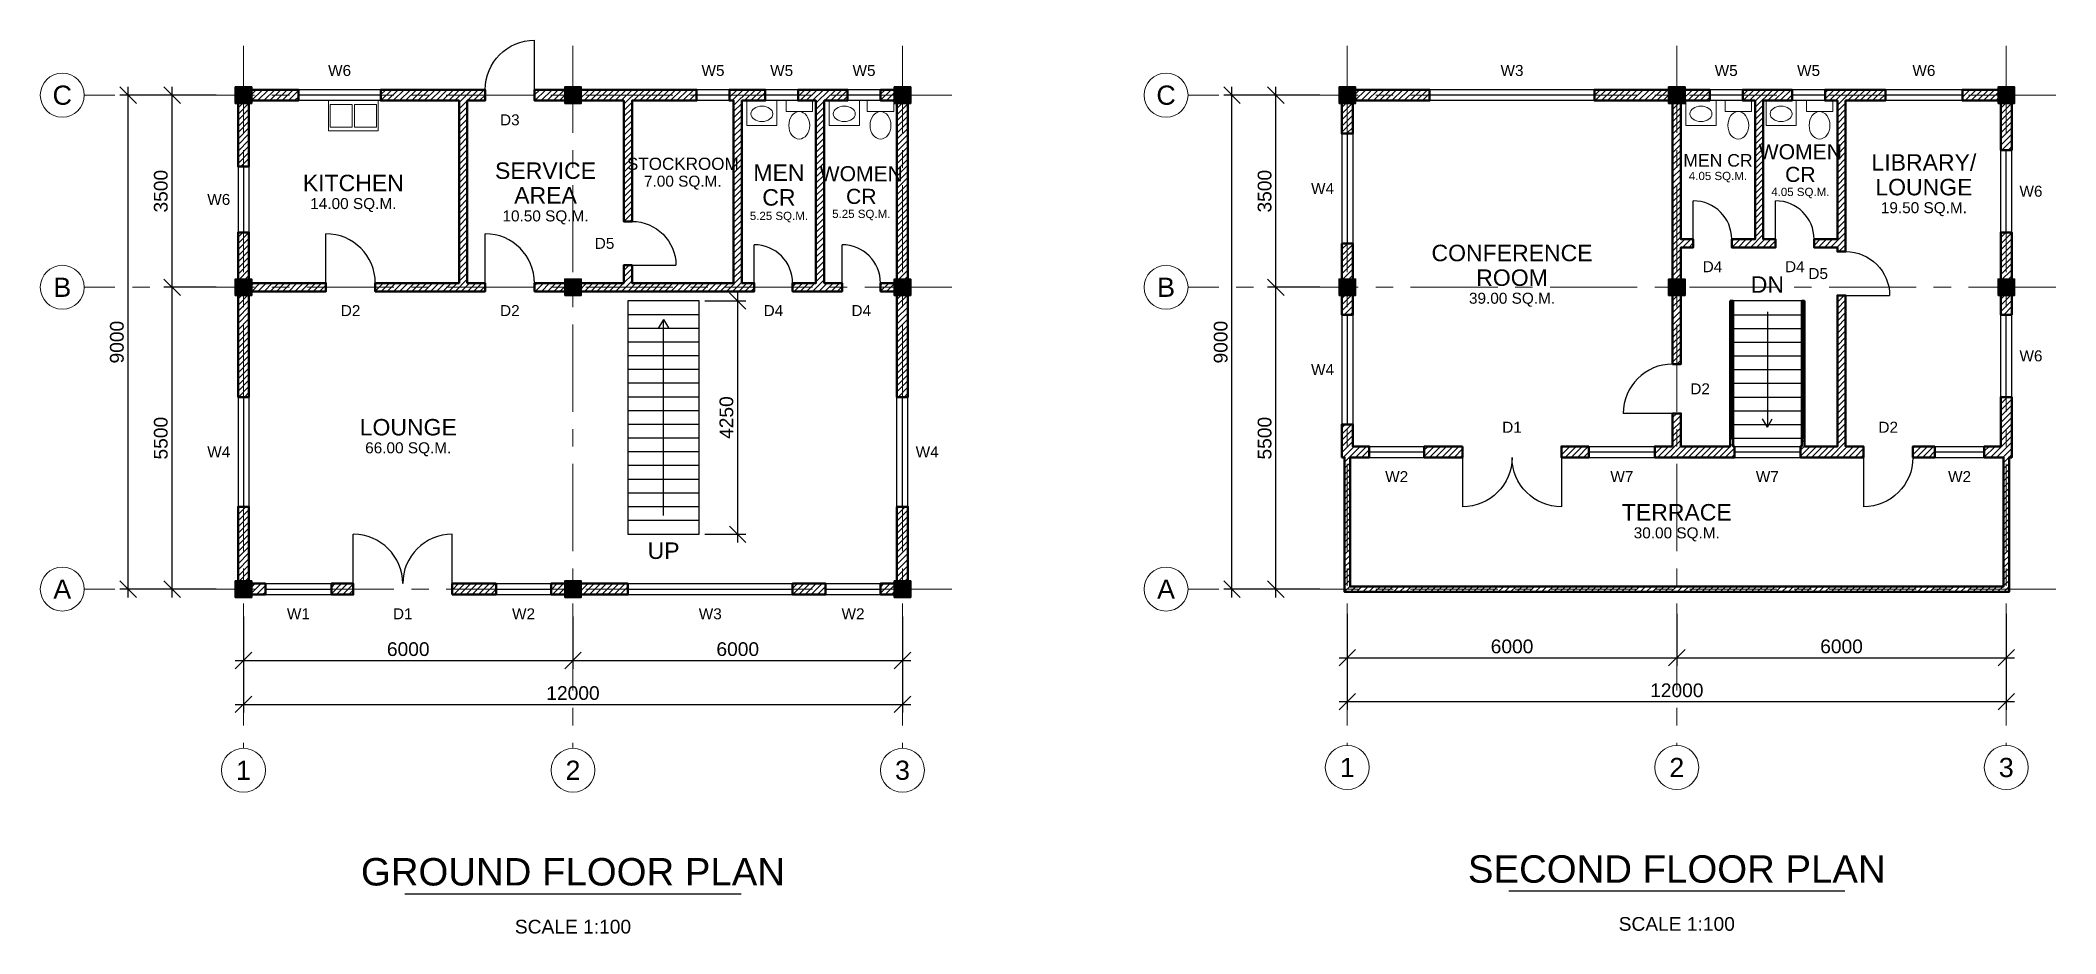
# Model space of a CAD drawing. Header units: millimetres. Extents: x -3700 to 33000, y -6279 to 10000.
import ezdxf
from ezdxf.enums import TextEntityAlignment as Align

# ---------------------------------------------------------------- set-up
doc = ezdxf.new("R2010")
doc.units = ezdxf.units.MM
doc.linetypes.add('CENTER', pattern=[5.08, 3.175, -0.635, 0.635, -0.635])
for name, color, linetype, lineweight in [('A-ANNO-DIMS', 3, 'Continuous', 18), ('A-ANNO-SYMB', 2, 'Continuous', 18), ('A-ANNO-TEXT', 7, 'Continuous', 25), ('A-AREA-IDEN', 2, 'Continuous', 25), ('A-COLS', 7, 'Continuous', 35), ('A-DOOR', 3, 'Continuous', 25), ('A-FLOR-FIXT', 4, 'Continuous', 18), ('A-FLOR-STRS', 6, 'Continuous', 25), ('A-GLAZ', 5, 'Continuous', 25), ('A-GRID', 1, 'CENTER', 13), ('A-GRID-IDEN', 1, 'Continuous', 18), ('A-WALL', 7, 'Continuous', 50), ('A-WALL-PATT', 8, 'Continuous', 9)]:
    doc.layers.add(name, color=color, linetype=linetype, lineweight=lineweight)
doc.styles.add('PLAN', font='arial.ttf')
doc.dimstyles.new('PLAN-100', dxfattribs={"dimscale": 100, "dimtxt": 2.5, "dimasz": 2.5, "dimexe": 1.5, "dimexo": 1, "dimgap": 0.8, "dimtad": 1, "dimdec": 0, "dimzin": 0, "dimdsep": 46, "dimtxsty": 'PLAN', "dimtsz": 1.5, "dimcen": 2.5, "dimdle": 1.5, "dimazin": 3, "dimtfac": 1, "dimtmove": 0, "dimatfit": 3})

# ---------------------------------------------------------------- blocks, each defined once
blk = doc.blocks.new('WINDOW')
for p, q in [((0, 0.5), (1, 0.5)), ((0, -0.5), (0, 0.5)), ((1, -0.5), (1, 0.5)), ((0, 0), (1, 0)), ((0, -0.5), (1, -0.5))]:
    blk.add_line(p, q)
blk = doc.blocks.new('DOOR-2L')
for p, q in [((0, 0), (0, 0.5)), ((1, 0), (1, 0.5))]:
    blk.add_line(p, q)
for centre, start, end in [((0, 0), 0, 90), ((1, 0), 90, 180)]:
    blk.add_arc(centre, 0.5, start, end)
blk = doc.blocks.new('DOOR-1L')
blk.add_line((0, 0), (0, 1))
blk.add_arc((0, 0), 1, 0, 90)
blk = doc.blocks.new('FIX-KSINK')
for points in [[(-450, 0), (450, 0), (450, 550), (-450, 550)], [(-420, 70), (-20, 70), (-20, 480), (-420, 480)], [(20, 70), (420, 70), (420, 480), (20, 480)]]:
    blk.add_lwpolyline(points, close=True)
blk = doc.blocks.new('FIX-LAV')
blk.add_lwpolyline([(-275, 0), (275, 0), (275, 450), (-275, 450)], close=True)
blk.add_ellipse((0, 240), major_axis=(200, 0), ratio=0.7)
blk = doc.blocks.new('FIX-WC')
blk.add_lwpolyline([(-240, 0), (240, 0), (240, 200), (-240, 200)], close=True)
blk.add_ellipse((0, 450), major_axis=(0, 250), ratio=0.76)

msp = doc.modelspace()

# ---------------------------------------------------------------- hatches: boundary and pattern name
at = {"layer": 'A-COLS'}
h = msp.add_hatch(color=256, dxfattribs=at)
h.dxf.hatch_style = 1
h.paths.add_polyline_path([(-150, 8850), (150, 8850), (150, 9150), (-150, 9150)])
h = msp.add_hatch(color=256, dxfattribs=at)
h.dxf.hatch_style = 1
h.paths.add_polyline_path([(5850, 8850), (6150, 8850), (6150, 9150), (5850, 9150)])
h = msp.add_hatch(color=256, dxfattribs=at)
h.dxf.hatch_style = 1
h.paths.add_polyline_path([(11850, 8850), (12150, 8850), (12150, 9150), (11850, 9150)])
h = msp.add_hatch(color=256, dxfattribs=at)
h.dxf.hatch_style = 1
h.paths.add_polyline_path([(19950, 8850), (20250, 8850), (20250, 9150), (19950, 9150)])
h = msp.add_hatch(color=256, dxfattribs=at)
h.dxf.hatch_style = 1
h.paths.add_polyline_path([(25950, 8850), (26250, 8850), (26250, 9150), (25950, 9150)])
h = msp.add_hatch(color=256, dxfattribs=at)
h.dxf.hatch_style = 1
h.paths.add_polyline_path([(31950, 8850), (32250, 8850), (32250, 9150), (31950, 9150)])
h = msp.add_hatch(color=256, dxfattribs=at)
h.dxf.hatch_style = 1
h.paths.add_polyline_path([(-150, 5350), (150, 5350), (150, 5650), (-150, 5650)])
h = msp.add_hatch(color=256, dxfattribs=at)
h.dxf.hatch_style = 1
h.paths.add_polyline_path([(5850, 5350), (6150, 5350), (6150, 5650), (5850, 5650)])
h = msp.add_hatch(color=256, dxfattribs=at)
h.dxf.hatch_style = 1
h.paths.add_polyline_path([(11850, 5350), (12150, 5350), (12150, 5650), (11850, 5650)])
h = msp.add_hatch(color=256, dxfattribs=at)
h.dxf.hatch_style = 1
h.paths.add_polyline_path([(19950, 5350), (20250, 5350), (20250, 5650), (19950, 5650)])
h = msp.add_hatch(color=256, dxfattribs=at)
h.dxf.hatch_style = 1
h.paths.add_polyline_path([(25950, 5350), (26250, 5350), (26250, 5650), (25950, 5650)])
h = msp.add_hatch(color=256, dxfattribs=at)
h.dxf.hatch_style = 1
h.paths.add_polyline_path([(31950, 5350), (32250, 5350), (32250, 5650), (31950, 5650)])
h = msp.add_hatch(color=256, dxfattribs=at)
h.dxf.hatch_style = 1
h.paths.add_polyline_path([(-150, -150), (150, -150), (150, 150), (-150, 150)])
h = msp.add_hatch(color=256, dxfattribs=at)
h.dxf.hatch_style = 1
h.paths.add_polyline_path([(5850, -150), (6150, -150), (6150, 150), (5850, 150)])
h = msp.add_hatch(color=256, dxfattribs=at)
h.dxf.hatch_style = 1
h.paths.add_polyline_path([(11850, -150), (12150, -150), (12150, 150), (11850, 150)])
at = {"layer": 'A-WALL-PATT'}
h = msp.add_hatch(dxfattribs=at)
h.set_pattern_fill('ANSI31', color=256, scale=25, style=0)
h.paths.add_polyline_path([(-100, 8900), (-100, 9100), (100, 9100), (1000, 9100), (1000, 8900), (100, 8900), (100, 7700), (-100, 7700)])
h = msp.add_hatch(dxfattribs=at)
h.set_pattern_fill('ANSI31', color=256, scale=25, style=0)
h.paths.add_polyline_path([(3925, 9100), (4075, 9100), (4400, 9100), (4400, 8900), (4075, 8900), (4075, 5575), (4400, 5575), (4400, 5425), (4075, 5425), (3925, 5425), (2400, 5425), (2400, 5575), (3925, 5575), (3925, 8900), (2500, 8900), (2500, 9100)])
h = msp.add_hatch(dxfattribs=at)
h.set_pattern_fill('ANSI31', color=256, scale=25, style=0)
h.paths.add_polyline_path([(6925, 9100), (7075, 9100), (8250, 9100), (8250, 8900), (7075, 8900), (7075, 6700), (6925, 6700), (6925, 8900), (5300, 8900), (5300, 9100)])
h = msp.add_hatch(dxfattribs=at)
h.set_pattern_fill('ANSI31', color=256, scale=25, style=0)
h.paths.add_polyline_path([(8925, 9100), (9075, 9100), (9500, 9100), (9500, 8900), (9075, 8900), (9075, 5575), (9300, 5575), (9300, 5425), (9075, 5425), (8925, 5425), (7075, 5425), (6925, 5425), (5300, 5425), (5300, 5575), (6925, 5575), (6925, 5900), (7075, 5900), (7075, 5575), (8925, 5575), (8925, 8900), (8850, 8900), (8850, 9100)])
h = msp.add_hatch(dxfattribs=at)
h.set_pattern_fill('ANSI31', color=256, scale=25, style=0)
h.paths.add_polyline_path([(10425, 9100), (10575, 9100), (11000, 9100), (11000, 8900), (10575, 8900), (10575, 5575), (10900, 5575), (10900, 5425), (10575, 5425), (10425, 5425), (10000, 5425), (10000, 5575), (10425, 5575), (10425, 8900), (10100, 8900), (10100, 9100)])
h = msp.add_hatch(dxfattribs=at)
h.set_pattern_fill('ANSI31', color=256, scale=25, style=0)
h.paths.add_polyline_path([(11900, 9100), (12100, 9100), (12100, 8900), (12100, 5575), (12100, 5425), (12100, 3500), (11900, 3500), (11900, 5425), (11600, 5425), (11600, 5575), (11900, 5575), (11900, 8900), (11600, 8900), (11600, 9100)])
h = msp.add_hatch(dxfattribs=at)
h.set_pattern_fill('ANSI31', color=256, scale=25, style=0)
h.paths.add_polyline_path([(20000, 8900), (20000, 9100), (20200, 9100), (21600, 9100), (21600, 8900), (20200, 8900), (20200, 8300), (20000, 8300)])
h = msp.add_hatch(dxfattribs=at)
h.set_pattern_fill('ANSI31', color=256, scale=25, style=0)
h.paths.add_polyline_path([(26025, 9100), (26175, 9100), (26700, 9100), (26700, 8900), (26175, 8900), (26175, 6375), (26400, 6375), (26400, 6225), (26175, 6225), (26175, 4100), (26025, 4100), (26025, 6225), (26025, 6375), (26025, 8900), (24600, 8900), (24600, 9100)])
h = msp.add_hatch(dxfattribs=at)
h.set_pattern_fill('ANSI31', color=256, scale=25, style=0)
h.paths.add_polyline_path([(27525, 9100), (27675, 9100), (28200, 9100), (28200, 8900), (27675, 8900), (27675, 6375), (27900, 6375), (27900, 6225), (27675, 6225), (27525, 6225), (27100, 6225), (27100, 6375), (27525, 6375), (27525, 8900), (27300, 8900), (27300, 9100)])
h = msp.add_hatch(dxfattribs=at)
h.set_pattern_fill('ANSI31', color=256, scale=25, style=0)
h.paths.add_polyline_path([(29025, 9100), (29175, 9100), (29900, 9100), (29900, 8900), (29175, 8900), (29175, 6375), (29175, 6225), (29175, 6150), (29025, 6150), (29025, 6225), (28600, 6225), (28600, 6375), (29025, 6375), (29025, 8900), (28800, 8900), (28800, 9100)])
h = msp.add_hatch(dxfattribs=at)
h.set_pattern_fill('ANSI31', color=256, scale=25, style=0)
h.paths.add_polyline_path([(32000, 9100), (32200, 9100), (32200, 8900), (32200, 8000), (32000, 8000), (32000, 8900), (31300, 8900), (31300, 9100)])
h = msp.add_hatch(dxfattribs=at)
h.set_pattern_fill('ANSI31', color=256, scale=25, style=0)
h.paths.add_polyline_path([(-100, 5575), (-100, 6500), (100, 6500), (100, 5575), (1500, 5575), (1500, 5425), (100, 5425), (100, 3500), (-100, 3500), (-100, 5425)])
h = msp.add_hatch(dxfattribs=at)
h.set_pattern_fill('ANSI31', color=256, scale=25, style=0)
h.paths.add_polyline_path([(20000, 6300), (20200, 6300), (20200, 5000), (20000, 5000)])
h = msp.add_hatch(dxfattribs=at)
h.set_pattern_fill('ANSI31', color=256, scale=25, style=0)
h.paths.add_polyline_path([(32200, 5000), (32000, 5000), (32000, 6500), (32200, 6500)])
h = msp.add_hatch(dxfattribs=at)
h.set_pattern_fill('ANSI31', color=256, scale=25, style=0)
h.paths.add_polyline_path([(26025, 2600), (26025, 3200), (26175, 3200), (26175, 2600), (27075, 2600), (27075, 5250), (27125, 5250), (27125, 2600), (27150, 2600), (27150, 2400), (27125, 2400), (27075, 2400), (26175, 2400), (26025, 2400), (25700, 2400), (25700, 2600)])
h = msp.add_hatch(dxfattribs=at)
h.set_pattern_fill('ANSI31', color=256, scale=25, style=0)
h.paths.add_polyline_path([(28375, 2600), (28375, 5250), (28425, 5250), (28425, 2600), (29025, 2600), (29025, 5350), (29175, 5350), (29175, 2600), (29500, 2600), (29500, 2400), (29175, 2400), (29025, 2400), (28425, 2400), (28375, 2400), (28350, 2400), (28350, 2600)])
h = msp.add_hatch(dxfattribs=at)
h.set_pattern_fill('ANSI31', color=256, scale=25, style=0)
h.paths.add_polyline_path([(20000, 2400), (20000, 2600), (20000, 3000), (20200, 3000), (20200, 2600), (20500, 2600), (20500, 2400), (20200, 2400), (20150, 2400), (20150, 50), (32050, 50), (32050, 2400), (32000, 2400), (31700, 2400), (31700, 2600), (32000, 2600), (32000, 3500), (32200, 3500), (32200, 2600), (32200, 2400), (32150, 2400), (32150, 50), (32150, -50), (32050, -50), (20150, -50), (20050, -50), (20050, 50), (20050, 2400)])
h = msp.add_hatch(dxfattribs=at)
h.set_pattern_fill('ANSI31', color=256, scale=25, style=0)
h.paths.add_polyline_path([(22200, 2600), (22200, 2400), (21500, 2400), (21500, 2600)])
h = msp.add_hatch(dxfattribs=at)
h.set_pattern_fill('ANSI31', color=256, scale=25, style=0)
h.paths.add_polyline_path([(24500, 2600), (24500, 2400), (24000, 2400), (24000, 2600)])
h = msp.add_hatch(dxfattribs=at)
h.set_pattern_fill('ANSI31', color=256, scale=25, style=0)
h.paths.add_polyline_path([(30800, 2600), (30800, 2400), (30400, 2400), (30400, 2600)])
h = msp.add_hatch(dxfattribs=at)
h.set_pattern_fill('ANSI31', color=256, scale=25, style=0)
h.paths.add_polyline_path([(100, -100), (-100, -100), (-100, 100), (-100, 1500), (100, 1500), (100, 100), (400, 100), (400, -100)])
h = msp.add_hatch(dxfattribs=at)
h.set_pattern_fill('ANSI31', color=256, scale=25, style=0)
h.paths.add_polyline_path([(12100, 100), (12100, -100), (11900, -100), (11600, -100), (11600, 100), (11900, 100), (11900, 1500), (12100, 1500)])
h = msp.add_hatch(dxfattribs=at)
h.set_pattern_fill('ANSI31', color=256, scale=25, style=0)
h.paths.add_polyline_path([(1600, -100), (1600, 100), (2000, 100), (2000, -100)])
h = msp.add_hatch(dxfattribs=at)
h.set_pattern_fill('ANSI31', color=256, scale=25, style=0)
h.paths.add_polyline_path([(3800, -100), (3800, 100), (4600, 100), (4600, -100)])
h = msp.add_hatch(dxfattribs=at)
h.set_pattern_fill('ANSI31', color=256, scale=25, style=0)
h.paths.add_polyline_path([(5600, -100), (5600, 100), (7000, 100), (7000, -100)])
h = msp.add_hatch(dxfattribs=at)
h.set_pattern_fill('ANSI31', color=256, scale=25, style=0)
h.paths.add_polyline_path([(10000, -100), (10000, 100), (10600, 100), (10600, -100)])

# ---------------------------------------------------------------- linework, layer by layer
at = {"layer": 'A-ANNO-TEXT'}
for p, q in [((23040, -5500), (29160, -5500)), ((2940, -5550), (9060, -5550))]:
    msp.add_line(p, q, dxfattribs=at)
at = {"layer": 'A-COLS'}
for points in [[(-150, 8850), (150, 8850), (150, 9150), (-150, 9150)], [(5850, 8850), (6150, 8850), (6150, 9150), (5850, 9150)], [(11850, 8850), (12150, 8850), (12150, 9150), (11850, 9150)], [(19950, 8850), (20250, 8850), (20250, 9150), (19950, 9150)], [(25950, 8850), (26250, 8850), (26250, 9150), (25950, 9150)], [(31950, 8850), (32250, 8850), (32250, 9150), (31950, 9150)], [(-150, 5350), (150, 5350), (150, 5650), (-150, 5650)], [(5850, 5350), (6150, 5350), (6150, 5650), (5850, 5650)], [(11850, 5350), (12150, 5350), (12150, 5650), (11850, 5650)], [(19950, 5350), (20250, 5350), (20250, 5650), (19950, 5650)], [(25950, 5350), (26250, 5350), (26250, 5650), (25950, 5650)], [(31950, 5350), (32250, 5350), (32250, 5650), (31950, 5650)], [(-150, -150), (150, -150), (150, 150), (-150, 150)], [(5850, -150), (6150, -150), (6150, 150), (5850, 150)], [(11850, -150), (12150, -150), (12150, 150), (11850, 150)]]:
    msp.add_lwpolyline(points, close=True, dxfattribs=at)
at = {"layer": 'A-FLOR-STRS'}
for p, q in [((8300, 5000), (7000, 5000)), ((7650, 4910), (7560, 4760)), ((7650, 4910), (7740, 4760)), ((27100, 5000), (28400, 5000)), ((8300, 4750), (7000, 4750)), ((8300, 4500), (7000, 4500)), ((27100, 4750), (28400, 4750)), ((27100, 4500), (28400, 4500)), ((8300, 4250), (7000, 4250)), ((27100, 4250), (28400, 4250)), ((8300, 4000), (7000, 4000)), ((8300, 3750), (7000, 3750)), ((27100, 4000), (28400, 4000)), ((27100, 3750), (28400, 3750)), ((8300, 3500), (7000, 3500)), ((27100, 3500), (28400, 3500)), ((8300, 3250), (7000, 3250)), ((8300, 3000), (7000, 3000)), ((27100, 3250), (28400, 3250)), ((27100, 3000), (28400, 3000)), ((27750, 2950), (27660, 3100)), ((27750, 2950), (27840, 3100)), ((8300, 2750), (7000, 2750)), ((8300, 2500), (7000, 2500)), ((8300, 2250), (7000, 2250)), ((8300, 2000), (7000, 2000)), ((8300, 1750), (7000, 1750)), ((8300, 1500), (7000, 1500)), ((8300, 1250), (7000, 1250))]:
    msp.add_line(p, q, dxfattribs=at)
for points in [[(8300, 1000), (8300, 5250), (7000, 5250), (7000, 1000)], [(27100, 5250), (27100, 2750), (28400, 2750), (28400, 5250)]]:
    msp.add_lwpolyline(points, close=True, dxfattribs=at)
for points in [[(7650, 1340), (7650, 4910)], [(27750, 5050), (27750, 2950)]]:
    msp.add_lwpolyline(points, dxfattribs=at)
at = {"layer": 'A-GRID', "ltscale": 500}
for p, q in [((0, 9900), (0, -2900)), ((6000, 9900), (6000, -2900)), ((12000, 9900), (12000, -2900)), ((20100, 9900), (20100, -2850)), ((26100, 9900), (26100, -2850)), ((32100, 9900), (32100, -2850)), ((12900, 9000), (-2900, 9000)), ((33000, 9000), (17200, 9000)), ((12900, 5500), (-2900, 5500)), ((33000, 5500), (17200, 5500)), ((12900, 0), (-2900, 0)), ((33000, 0), (17200, 0))]:
    msp.add_line(p, q, dxfattribs=at)
at = {"layer": 'A-GRID-IDEN'}
for centre in [(-3300, 9000), (16800, 9000), (-3300, 5500), (16800, 5500), (-3300, 0), (16800, 0), (0, -3300), (6000, -3300), (12000, -3300), (20100, -3250), (26100, -3250), (32100, -3250)]:
    msp.add_circle(centre, 400, dxfattribs=at)
at = {"layer": 'A-WALL'}
for points in [[(-100, 8900), (-100, 9100), (100, 9100), (1000, 9100), (1000, 8900), (100, 8900), (100, 7700), (-100, 7700)], [(3925, 9100), (4075, 9100), (4400, 9100), (4400, 8900), (4075, 8900), (4075, 5575), (4400, 5575), (4400, 5425), (4075, 5425), (3925, 5425), (2400, 5425), (2400, 5575), (3925, 5575), (3925, 8900), (2500, 8900), (2500, 9100)], [(6925, 9100), (7075, 9100), (8250, 9100), (8250, 8900), (7075, 8900), (7075, 6700), (6925, 6700), (6925, 8900), (5300, 8900), (5300, 9100)], [(8925, 9100), (9075, 9100), (9500, 9100), (9500, 8900), (9075, 8900), (9075, 5575), (9300, 5575), (9300, 5425), (9075, 5425), (8925, 5425), (7075, 5425), (6925, 5425), (5300, 5425), (5300, 5575), (6925, 5575), (6925, 5900), (7075, 5900), (7075, 5575), (8925, 5575), (8925, 8900), (8850, 8900), (8850, 9100)], [(10425, 9100), (10575, 9100), (11000, 9100), (11000, 8900), (10575, 8900), (10575, 5575), (10900, 5575), (10900, 5425), (10575, 5425), (10425, 5425), (10000, 5425), (10000, 5575), (10425, 5575), (10425, 8900), (10100, 8900), (10100, 9100)], [(11900, 9100), (12100, 9100), (12100, 8900), (12100, 5575), (12100, 5425), (12100, 3500), (11900, 3500), (11900, 5425), (11600, 5425), (11600, 5575), (11900, 5575), (11900, 8900), (11600, 8900), (11600, 9100)], [(20000, 8900), (20000, 9100), (20200, 9100), (21600, 9100), (21600, 8900), (20200, 8900), (20200, 8300), (20000, 8300)], [(26025, 9100), (26175, 9100), (26700, 9100), (26700, 8900), (26175, 8900), (26175, 6375), (26400, 6375), (26400, 6225), (26175, 6225), (26175, 4100), (26025, 4100), (26025, 6225), (26025, 6375), (26025, 8900), (24600, 8900), (24600, 9100)], [(27525, 9100), (27675, 9100), (28200, 9100), (28200, 8900), (27675, 8900), (27675, 6375), (27900, 6375), (27900, 6225), (27675, 6225), (27525, 6225), (27100, 6225), (27100, 6375), (27525, 6375), (27525, 8900), (27300, 8900), (27300, 9100)], [(29025, 9100), (29175, 9100), (29900, 9100), (29900, 8900), (29175, 8900), (29175, 6375), (29175, 6225), (29175, 6150), (29025, 6150), (29025, 6225), (28600, 6225), (28600, 6375), (29025, 6375), (29025, 8900), (28800, 8900), (28800, 9100)], [(32000, 9100), (32200, 9100), (32200, 8900), (32200, 8000), (32000, 8000), (32000, 8900), (31300, 8900), (31300, 9100)], [(-100, 5575), (-100, 6500), (100, 6500), (100, 5575), (1500, 5575), (1500, 5425), (100, 5425), (100, 3500), (-100, 3500), (-100, 5425)], [(20000, 6300), (20200, 6300), (20200, 5000), (20000, 5000)], [(32200, 5000), (32000, 5000), (32000, 6500), (32200, 6500)], [(26025, 2600), (26025, 3200), (26175, 3200), (26175, 2600), (27075, 2600), (27075, 5250), (27125, 5250), (27125, 2600), (27150, 2600), (27150, 2400), (27125, 2400), (27075, 2400), (26175, 2400), (26025, 2400), (25700, 2400), (25700, 2600)], [(28375, 2600), (28375, 5250), (28425, 5250), (28425, 2600), (29025, 2600), (29025, 5350), (29175, 5350), (29175, 2600), (29500, 2600), (29500, 2400), (29175, 2400), (29025, 2400), (28425, 2400), (28375, 2400), (28350, 2400), (28350, 2600)], [(20000, 2400), (20000, 2600), (20000, 3000), (20200, 3000), (20200, 2600), (20500, 2600), (20500, 2400), (20200, 2400), (20150, 2400), (20150, 50), (32050, 50), (32050, 2400), (32000, 2400), (31700, 2400), (31700, 2600), (32000, 2600), (32000, 3500), (32200, 3500), (32200, 2600), (32200, 2400), (32150, 2400), (32150, 50), (32150, -50), (32050, -50), (20150, -50), (20050, -50), (20050, 50), (20050, 2400)], [(22200, 2600), (22200, 2400), (21500, 2400), (21500, 2600)], [(24500, 2600), (24500, 2400), (24000, 2400), (24000, 2600)], [(30800, 2600), (30800, 2400), (30400, 2400), (30400, 2600)], [(100, -100), (-100, -100), (-100, 100), (-100, 1500), (100, 1500), (100, 100), (400, 100), (400, -100)], [(12100, 100), (12100, -100), (11900, -100), (11600, -100), (11600, 100), (11900, 100), (11900, 1500), (12100, 1500)], [(1600, -100), (1600, 100), (2000, 100), (2000, -100)], [(3800, -100), (3800, 100), (4600, 100), (4600, -100)], [(5600, -100), (5600, 100), (7000, 100), (7000, -100)], [(10000, -100), (10000, 100), (10600, 100), (10600, -100)]]:
    msp.add_lwpolyline(points, close=True, dxfattribs=at)

# ---------------------------------------------------------------- block references
at = {"layer": 'A-DOOR'}
for p, xscale, yscale, rotation in [((5300, 9100), 900, -900, 180), ((7075, 5900), 800, -800, 90), ((29175, 5350), 800, -800, 90), ((26025, 3200), 900, 900, 90)]:
    msp.add_blockref('DOOR-1L', p, dxfattribs=dict(at, xscale=xscale, yscale=yscale, rotation=rotation))
for name, p, xscale, yscale in [('DOOR-1L', (26400, 6375), 700, 700), ('DOOR-1L', (27900, 6375), 700, 700), ('DOOR-1L', (1500, 5575), 900, 900), ('DOOR-1L', (4400, 5575), 900, 900), ('DOOR-1L', (9300, 5575), 700, 700), ('DOOR-1L', (10900, 5575), 700, 700), ('DOOR-2L', (22200, 2400), 1800, -1800), ('DOOR-1L', (29500, 2400), 900, -900), ('DOOR-2L', (2000, 100), 1800, 1800)]:
    msp.add_blockref(name, p, dxfattribs=dict(at, xscale=xscale, yscale=yscale))
at = {"layer": 'A-FLOR-FIXT', "rotation": 180}
for name, p in [('FIX-KSINK', (2000, 8900)), ('FIX-LAV', (9440, 8900)), ('FIX-WC', (10120, 8900)), ('FIX-LAV', (10940, 8900)), ('FIX-WC', (11600, 8900)), ('FIX-LAV', (26540, 8900)), ('FIX-WC', (27220, 8900)), ('FIX-LAV', (28000, 8900)), ('FIX-WC', (28700, 8900))]:
    msp.add_blockref(name, p, dxfattribs=at)
at = {"layer": 'A-GLAZ', "yscale": 200}
for p, xscale, rotation in [((2500, 9000), 1500, 180), ((8850, 9000), 600, 180), ((10100, 9000), 600, 180), ((11600, 9000), 600, 180), ((24600, 9000), 3000, 180), ((27300, 9000), 600, 180), ((28800, 9000), 600, 180), ((31300, 9000), 1400, 180), ((20100, 8300), 2000, -90), ((32100, 6500), 1500, 90), ((0, 7700), 1200, -90), ((20100, 5000), 2000, -90), ((32100, 3500), 1500, 90), ((0, 3500), 2000, -90), ((12000, 1500), 2000, 90)]:
    msp.add_blockref('WINDOW', p, dxfattribs=dict(at, xscale=xscale, rotation=rotation))
for p, xscale in [((20500, 2500), 1000), ((24500, 2500), 1200), ((27150, 2500), 1200), ((30800, 2500), 900), ((400, 0), 1200), ((4600, 0), 1000), ((7000, 0), 3000), ((10600, 0), 1000)]:
    msp.add_blockref('WINDOW', p, dxfattribs=dict(at, xscale=xscale))

# ---------------------------------------------------------------- texts
at = {"layer": 'A-ANNO-SYMB', "style": 'PLAN'}
for s, p in [('W6', (1750, 9450)), ('W5', (8550, 9450)), ('W5', (9800, 9450)), ('W5', (11300, 9450)), ('W3', (23100, 9450)), ('W5', (27000, 9450)), ('W5', (28500, 9450)), ('W6', (30600, 9450)), ('D3', (4850, 8550)), ('W4', (19650, 7300)), ('W6', (32550, 7250)), ('W6', (-450, 7100)), ('D5', (6575, 6300)), ('D4', (26750, 5875)), ('D4', (28250, 5875)), ('D5', (28675, 5750)), ('D2', (1950, 5075)), ('D2', (4850, 5075)), ('D4', (9650, 5075)), ('D4', (11250, 5075)), ('W4', (19650, 4000)), ('W6', (32550, 4250)), ('D2', (26525, 3650)), ('D1', (23100, 2950)), ('D2', (29950, 2950)), ('W4', (-450, 2500)), ('W4', (12450, 2500)), ('W2', (21000, 2050)), ('W7', (25100, 2050)), ('W7', (27750, 2050)), ('W2', (31250, 2050)), ('W1', (1000, -450)), ('D1', (2900, -450)), ('W2', (5100, -450)), ('W3', (8500, -450)), ('W2', (11100, -450))]:
    msp.add_text(s, height=200, dxfattribs=at).set_placement(p, align=Align.MIDDLE_CENTER)
at = {"layer": 'A-ANNO-TEXT', "style": 'PLAN'}
for s, height, p in [('GROUND FLOOR PLAN', 500, (6000, -5150)), ('SECOND FLOOR PLAN', 500, (26100, -5100)), ('SCALE 1:100', 250, (6000, -6150)), ('SCALE 1:100', 250, (26100, -6100))]:
    msp.add_text(s, height=height, dxfattribs=at).set_placement(p, align=Align.MIDDLE_CENTER)
at = {"layer": 'A-AREA-IDEN', "style": 'PLAN'}
for s, height, p in [('WOMEN', 275, (28350, 7968.8)), ('SERVICE', 300, (5500, 7625)), ('STOCKROOM', 222.22, (8000, 7750)), ('MEN', 300, (9750, 7587.5)), ('WOMEN', 275, (11250, 7568.8)), ('MEN CR', 229.17, (26850, 7812.5)), ('LIBRARY/', 300, (30600, 7775)), ('KITCHEN', 300, (2000, 7400)), ('7.00 SQ.M.', 200, (8000, 7433.3)), ('4.05 SQ.M.', 150, (26850, 7528.1)), ('CR', 275, (28350, 7556.2)), ('LOUNGE', 300, (30600, 7325)), ('14.00 SQ.M.', 200, (2000, 7025)), ('AREA', 300, (5500, 7175)), ('CR', 300, (9750, 7137.5)), ('CR', 275, (11250, 7156.2)), ('4.05 SQ.M.', 150, (28350, 7237.5)), ('19.50 SQ.M.', 200, (30600, 6950)), ('10.50 SQ.M.', 200, (5500, 6800)), ('5.25 SQ.M.', 150, (9750, 6800)), ('5.25 SQ.M.', 150, (11250, 6837.5)), ('CONFERENCE', 300, (23100, 6125)), ('ROOM', 300, (23100, 5675)), ('39.00 SQ.M.', 200, (23100, 5300)), ('LOUNGE', 300, (3000, 2950)), ('66.00 SQ.M.', 200, (3000, 2575)), ('TERRACE', 300, (26100, 1400)), ('30.00 SQ.M.', 200, (26100, 1025))]:
    msp.add_text(s, height=height, dxfattribs=at).set_placement(p, align=Align.MIDDLE_CENTER)
at = {"layer": 'A-FLOR-STRS', "style": 'PLAN'}
for s, p in [('DN', (27750, 5550)), ('UP', (7650, 700))]:
    msp.add_text(s, height=300, dxfattribs=at).set_placement(p, align=Align.MIDDLE_CENTER)
at = {"layer": 'A-GRID-IDEN', "style": 'PLAN'}
for s, p in [('C', (-3300, 9000)), ('C', (16800, 9000)), ('B', (-3300, 5500)), ('B', (16800, 5500)), ('A', (-3300, 0)), ('A', (16800, 0)), ('1', (0, -3300)), ('2', (6000, -3300)), ('3', (12000, -3300)), ('1', (20100, -3250)), ('2', (26100, -3250)), ('3', (32100, -3250))]:
    msp.add_text(s, height=350, dxfattribs=at).set_placement(p, align=Align.MIDDLE_CENTER)

# ---------------------------------------------------------------- dimensions: what is measured, and where the dimension line sits
at = {"layer": 'A-ANNO-DIMS'}
for base, p1, p2 in [((-2100, 0), (-400, 0), (-400, 9000)), ((-1300, 5500), (-400, 5500), (-400, 9000)), ((18000, 0), (19700, 0), (19700, 9000)), ((18800, 5500), (19700, 5500), (19700, 9000)), ((-1300, 0), (-400, 0), (-400, 5500)), ((18800, 0), (19700, 0), (19700, 5500)), ((9000, 1000), (8300, 1000), (8300, 5250))]:
    msp.add_linear_dim(base=base, p1=p1, p2=p2, angle=90, dimstyle='PLAN-100', dxfattribs=at).render()
for base, p1, p2 in [((20100, -1250), (20100, -350), (26100, -350)), ((20100, -2050), (20100, -350), (32100, -350)), ((26100, -1250), (26100, -350), (32100, -350)), ((0, -1300), (0, -400), (6000, -400)), ((0, -2100), (0, -400), (12000, -400)), ((6000, -1300), (6000, -400), (12000, -400))]:
    msp.add_linear_dim(base=base, p1=p1, p2=p2, dimstyle='PLAN-100', dxfattribs=at).render()

doc.saveas('drawing.dxf')
